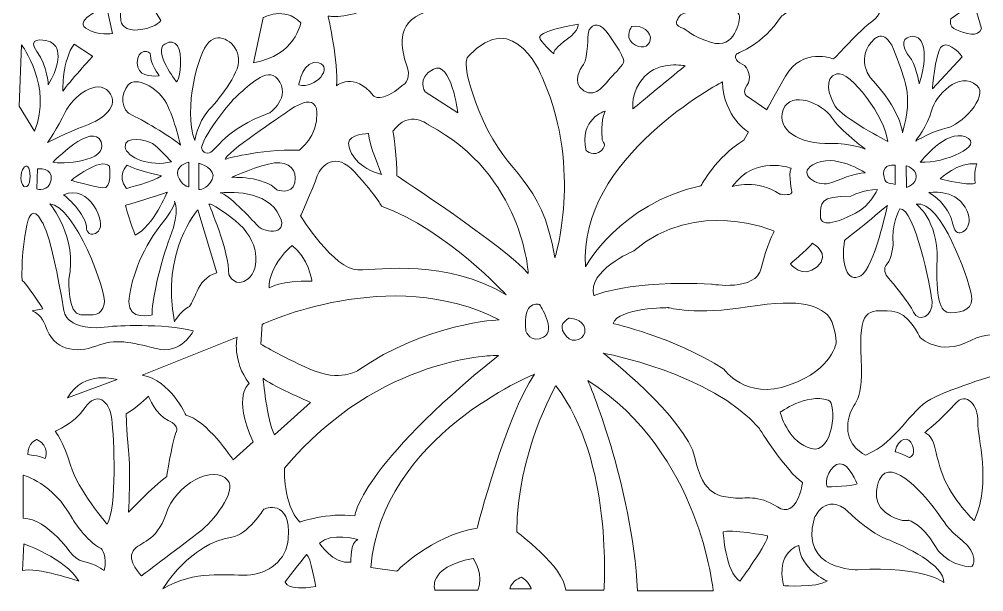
# Model space of a CAD drawing. Header units: millimetres. Extents: x -1200 to 1200, y -591 to 596.
# Drawn here: x -1200 to -99, y -591 to 63 of the extents above; entities that cross this region are included whole.
import ezdxf

# ---------------------------------------------------------------- set-up
doc = ezdxf.new("R2010")
doc.units = ezdxf.units.MM
doc.header["$MEASUREMENT"] = 0
doc.layers.add('Layer 1', color=7, linetype='Continuous')

msp = doc.modelspace()

# ---------------------------------------------------------------- linework, layer by layer
at = {"layer": 'Layer 1', "color": 250, "lineweight": 20}
for points, knots in [([(-664.3278, 77.5021), (-664.3278, 77.5021), (-646.5337, 94.4582), (-640.9519, 102.4183), (-635.3701, 110.3783), (-618.971, 150.5196), (-598.0368, 173.012), (-598.0368, 173.012), (-674.0984, 142.907), (-719.107, 183.3937), (-719.107, 183.3937), (-737.5975, 193.7754), (-746.6697, 228.0351), (-746.6697, 228.0351), (-745.9712, 235.3023), (-759.9266, 233.9167), (-773.8841, 232.5332), (-810.1687, 238.0694), (-820.6358, 240.8386), (-820.6358, 240.8386), (-818.1942, 214.8842), (-818.1942, 214.8842), (-818.1942, 214.8842), (-784.6995, 221.8061), (-774.9309, 174.3975), (-765.1602, 126.989), (-769.6973, 96.882), (-795.1666, 79.9259), (-820.6358, 62.9677), (-844.0117, 66.4296), (-847.5021, 66.4296), (-847.5021, 66.4296), (-835.2898, 12.0993), (-838.0817, -13.1602), (-838.0817, -13.1602), (-817.846, 3.7939), (-795.8651, -24.5801), (-795.8651, -24.5801), (-786.4447, -33.5783), (-763.417, -13.1602), (-763.417, -13.1602), (-752.2514, -8.3168), (-757.1368, 7.6012), (-762.0201, 23.5192), (-772.8374, 53.9716), (-742.831, 68.506), (-712.8267, 83.0404), (-674.4466, 78.5403), (-664.3278, 77.5021)], [0, 0, 0, 0, 0.0625, 0.0625, 0.0625, 0.125, 0.125, 0.125, 0.1875, 0.1875, 0.1875, 0.25, 0.25, 0.25, 0.3125, 0.3125, 0.3125, 0.375, 0.375, 0.375, 0.4375, 0.4375, 0.4375, 0.5, 0.5, 0.5, 0.5625, 0.5625, 0.5625, 0.625, 0.625, 0.625, 0.6875, 0.6875, 0.6875, 0.75, 0.75, 0.75, 0.8125, 0.8125, 0.8125, 0.875, 0.875, 0.875, 0.9375, 0.9375, 0.9375, 1, 1, 1, 1]), ([(-1088.4165, 143.5977), (-1088.4165, 143.5977), (-1084.0566, 60.546), (-1084.0566, 60.546), (-1084.0566, 60.546), (-1081.4398, 47.5688), (-1061.3772, 51.0307), (-1041.3146, 54.4906), (-1038.6978, 61.4104), (-1038.6978, 61.4104), (-1038.6978, 61.4104), (-1088.4165, 143.5977), (-1088.4165, 143.5977)], [0, 0, 0, 0, 0.25, 0.25, 0.25, 0.5, 0.5, 0.5, 0.75, 0.75, 0.75, 1, 1, 1, 1]), ([(-347.0035, -40.6718), (-347.0035, -40.6718), (-370.2042, -24.5801), (-370.2042, -24.5801), (-370.2042, -24.5801), (-375.0895, -20.082), (-369.5077, -12.8148), (-363.9239, -5.5497), (-367.064, 7.9466), (-375.0895, 11.7539), (-383.115, 15.5592), (-383.8114, 20.75), (-381.718, 22.8264), (-379.6246, 24.9027), (-351.7137, 33.5535), (-330.081, 66.4296), (-330.081, 66.4296), (-292.2098, 94.1006), (-249.8345, 100.3419), (-214.5946, 105.5328), (-209.0128, 73.004), (-225.7602, 61.2388), (-242.5076, 49.4735), (-266.5819, 20.0593), (-271.117, 17.6355), (-271.117, 17.6355), (-306.3569, 31.4771), (-325.5459, -2.0898), (-344.7349, -35.6546), (-347.0035, -40.6718), (-347.0035, -40.6718)], [0, 0, 0, 0, 0.1, 0.1, 0.1, 0.2, 0.2, 0.2, 0.3, 0.3, 0.3, 0.4, 0.4, 0.4, 0.5, 0.5, 0.5, 0.6, 0.6, 0.6, 0.7, 0.7, 0.7, 0.8, 0.8, 0.8, 0.9, 0.9, 0.9, 1, 1, 1, 1]), ([(-1093.6501, 46.7043), (-1093.6501, 46.7043), (-1100.6288, 77.8495), (-1100.6288, 77.8495), (-1100.6288, 77.8495), (-1138.1353, 62.2769), (-1124.1798, 52.7597), (-1110.2244, 43.2445), (-1093.6501, 46.7043), (-1093.6501, 46.7043)], [0, 0, 0, 0, 0.333333333, 0.333333333, 0.333333333, 0.666666667, 0.666666667, 0.666666667, 1, 1, 1, 1]), ([(-932.8667, 13.2519), (-932.8667, 13.2519), (-921.8185, 64.5842), (-921.8185, 64.5842), (-921.8185, 64.5842), (-897.3939, 78.4258), (-878.786, 58.817), (-878.786, 58.817), (-884.6006, 21.3284), (-932.8667, 13.2519)], [0, 0, 0, 0, 0.333333333, 0.333333333, 0.333333333, 0.666666667, 0.666666667, 0.666666667, 1, 1, 1, 1]), ([(-588.6164, -209.3708), (-588.6164, -209.3708), (-557.2151, -109.8819), (-601.7003, -6.9332), (-601.7003, -6.9332), (-633.9752, 80.445), (-688.0539, 19.8856), (-688.0539, 19.8856), (-698.521, 11.2348), (-670.608, -52.7824), (-642.6971, -116.8017), (-604.317, -117.6682), (-588.6164, -209.3708)], [0, 0, 0, 0, 0.25, 0.25, 0.25, 0.5, 0.5, 0.5, 0.75, 0.75, 0.75, 1, 1, 1, 1]), ([(-110.622, 81.8857), (-110.622, 81.8857), (-136.7898, 63.4296), (-136.7898, 63.4296), (-136.7898, 63.4296), (-140.2802, 54.7788), (-130.3941, 50.7426), (-120.5081, 46.7043), (-105.3885, 41.5135), (-101.9001, 52.4715), (-101.9001, 52.4715), (-110.622, 81.8857), (-110.622, 81.8857)], [0, 0, 0, 0, 0.25, 0.25, 0.25, 0.5, 0.5, 0.5, 0.75, 0.75, 0.75, 1, 1, 1, 1]), ([(-447.6607, 64.3533), (-447.6607, 64.3533), (-448.3592, 70.9277), (-425.3316, 72.6587), (-402.304, 74.3876), (-379.6246, 74.0422), (-378.2296, 67.8132), (-376.8347, 61.5841), (-383.8114, 28.0172), (-409.9792, 36.3226), (-436.1469, 44.628), (-435.1002, 50.1642), (-444.8688, 53.6262), (-454.6395, 57.0861), (-447.6607, 64.3533), (-447.6607, 64.3533)], [0, 0, 0, 0, 0.2, 0.2, 0.2, 0.4, 0.4, 0.4, 0.6, 0.6, 0.6, 0.8, 0.8, 0.8, 1, 1, 1, 1]), ([(-590.0134, 23.5192), (-590.0134, 23.5192), (-606.4105, 38.0536), (-606.0622, 42.2063), (-606.0622, 42.2063), (-609.5506, 48.7807), (-562.1004, 57.4314), (-562.1004, 57.4314), (-560.7055, 50.5117), (-574.3127, 40.4753), (-587.92, 30.439), (-590.0134, 26.2883), (-590.0134, 23.5192)], [0, 0, 0, 0, 0.25, 0.25, 0.25, 0.5, 0.5, 0.5, 0.75, 0.75, 0.75, 1, 1, 1, 1]), ([(-557.9136, 8.6394), (-557.9136, 8.6394), (-570.8223, -9.3549), (-555.8201, -18.6964), (-540.818, -28.04), (-530.3509, -9.0096), (-525.1173, -3.8187), (-519.8838, 1.3722), (-510.1152, 11.0611), (-510.1152, 15.5592), (-510.1152, 20.0593), (-525.8158, 45.6662), (-534.1895, 53.2788), (-542.5611, 60.8934), (-550.9348, 52.588), (-550.9348, 45.6662), (-550.9348, 38.7443), (-551.9815, 12.7921), (-557.9136, 8.6394)], [0, 0, 0, 0, 0.166666667, 0.166666667, 0.166666667, 0.333333333, 0.333333333, 0.333333333, 0.5, 0.5, 0.5, 0.666666667, 0.666666667, 0.666666667, 0.833333333, 0.833333333, 0.833333333, 1, 1, 1, 1]), ([(-500.8102, 54.7788), (-500.8102, 54.7788), (-509.5321, 43.2445), (-500.2291, 35.7463), (-490.9241, 28.2482), (-481.6211, 30.5554), (-479.8759, 39.2062), (-478.1307, 47.857), (-489.181, 57.0861), (-500.8102, 54.7788)], [0, 0, 0, 0, 0.333333333, 0.333333333, 0.333333333, 0.666666667, 0.666666667, 0.666666667, 1, 1, 1, 1]), ([(-999.883, -75.7081), (-999.883, -75.7081), (-995.9578, -54.5134), (-985.0559, -42.4007), (-974.152, -30.2901), (-948.4211, -0.4446), (-949.7294, 17.7234), (-951.0378, 35.8894), (-971.5352, 49.2998), (-983.7475, 36.7559), (-995.9578, 24.212), (-1012.9668, -38.9408), (-999.883, -75.7081)], [0, 0, 0, 0, 0.25, 0.25, 0.25, 0.5, 0.5, 0.5, 0.75, 0.75, 0.75, 1, 1, 1, 1]), ([(-192.0326, -66.9143), (-192.0326, -66.9143), (-193.1968, -40.9599), (-228.6675, -4.0496), (-228.6675, -4.0496), (-246.6944, 20.1737), (-224.015, 40.3609), (-224.015, 40.3609), (-210.6406, 54.2025), (-200.1735, 23.6336), (-189.7064, -6.9332), (-179.2393, -20.7728), (-192.0326, -66.9143)], [0, 0, 0, 0, 0.25, 0.25, 0.25, 0.5, 0.5, 0.5, 0.75, 0.75, 0.75, 1, 1, 1, 1]), ([(-172.8436, -10.9694), (-172.8436, -10.9694), (-177.4961, 13.2519), (-183.8918, 20.1737), (-190.2874, 27.0956), (-195.521, 40.9372), (-182.7297, 43.2445), (-169.9363, 45.5517), (-160.6313, 29.9791), (-172.8436, -10.9694)], [0, 0, 0, 0, 0.333333333, 0.333333333, 0.333333333, 0.666666667, 0.666666667, 0.666666667, 1, 1, 1, 1]), ([(-1182.6205, -64.8951), (-1182.6205, -64.8951), (-1200.0663, -36.3454), (-1200.0663, -36.3454), (-1200.0663, -36.3454), (-1197.4496, 33.7272), (-1197.4496, 33.7272), (-1197.4496, 33.7272), (-1161.6863, -13.853), (-1182.6205, -64.8951)], [0, 0, 0, 0, 0.333333333, 0.333333333, 0.333333333, 0.666666667, 0.666666667, 0.666666667, 1, 1, 1, 1]), ([(-1166.9198, -12.122), (-1166.9198, -12.122), (-1167.7914, 9.5038), (-1180.0037, 25.9409), (-1192.216, 42.3779), (-1173.0249, 39.7825), (-1166.9198, 38.0536), (-1160.8147, 36.3226), (-1145.114, 26.8054), (-1166.9198, -12.122)], [0, 0, 0, 0, 0.333333333, 0.333333333, 0.333333333, 0.666666667, 0.666666667, 0.666666667, 1, 1, 1, 1]), ([(-1150.3476, -19.0439), (-1150.3476, -19.0439), (-1151.2192, 16.4257), (-1137.2637, 34.5916), (-1137.2637, 34.5916), (-1116.3295, 20.75), (-1116.3295, 20.75), (-1116.3295, 20.75), (-1144.2404, -10.3911), (-1150.3476, -19.0439)], [0, 0, 0, 0, 0.333333333, 0.333333333, 0.333333333, 0.666666667, 0.666666667, 0.666666667, 1, 1, 1, 1]), ([(-1020.6729, -8.6642), (-1020.6729, -8.6642), (-1047.4217, 26.5192), (-1034.0473, 34.5916), (-1020.6729, 42.6661), (-1014.8583, 28.8245), (-1016.0204, 10.9467), (-1017.1846, -6.9332), (-1020.6729, -8.6642), (-1020.6729, -8.6642)], [0, 0, 0, 0, 0.333333333, 0.333333333, 0.333333333, 0.666666667, 0.666666667, 0.666666667, 1, 1, 1, 1]), ([(-157.724, -16.7366), (-157.724, -16.7366), (-154.8167, 21.9047), (-148.419, 30.5554), (-142.0233, 39.2062), (-128.6489, 27.0956), (-123.9964, 20.1737), (-123.9964, 20.1737), (-157.724, -16.7366), (-157.724, -16.7366)], [0, 0, 0, 0, 0.333333333, 0.333333333, 0.333333333, 0.666666667, 0.666666667, 0.666666667, 1, 1, 1, 1]), ([(-1040.443, -1.7424), (-1040.443, -1.7424), (-1050.9101, 13.8302), (-1050.329, 21.3284), (-1049.748, 28.8245), (-1066.0297, 28.8245), (-1065.4486, 13.2519), (-1064.8655, -2.3207), (-1050.9101, -2.3207), (-1040.443, -1.7424)], [0, 0, 0, 0, 0.333333333, 0.333333333, 0.333333333, 0.666666667, 0.666666667, 0.666666667, 1, 1, 1, 1]), ([(-881.1122, -12.122), (-881.1122, -12.122), (-875.8787, 17.8664), (-858.4328, 13.2519), (-840.989, 8.6394), (-861.9232, -17.3129), (-881.1122, -12.122)], [0, 0, 0, 0, 0.5, 0.5, 0.5, 1, 1, 1, 1]), ([(-699.3926, -44.1317), (-699.3926, -44.1317), (-707.2429, 16.4257), (-727.3055, 6.0439), (-747.3661, -4.3378), (-736.899, -19.9083), (-736.899, -19.9083), (-736.899, -19.9083), (-699.3926, -44.1317), (-699.3926, -44.1317)], [0, 0, 0, 0, 0.333333333, 0.333333333, 0.333333333, 0.666666667, 0.666666667, 0.666666667, 1, 1, 1, 1]), ([(-499.6481, -39.4599), (-499.6481, -39.4599), (-448.7075, 3.1011), (-439.9856, 9.6775), (-439.9856, 9.6775), (-469.6417, 15.9066), (-486.389, -2.4351), (-503.1364, -20.7728), (-499.6481, -39.4599), (-499.6481, -39.4599)], [0, 0, 0, 0, 0.333333333, 0.333333333, 0.333333333, 0.666666667, 0.666666667, 0.666666667, 1, 1, 1, 1]), ([(-992.0326, -83.4944), (-992.0326, -83.4944), (-990.7242, -92.1472), (-982.8739, -89.5517), (-975.0236, -86.9563), (-965.8649, -62.733), (-914.403, -44.1317), (-914.403, -44.1317), (-888.8307, -26.3029), (-905.2443, -5.2022), (-917.0197, 9.9371), (-940.1339, -15.1507), (-948.8558, -22.0705), (-957.5798, -28.9923), (-988.5443, -67.0573), (-992.0326, -83.4944)], [0, 0, 0, 0, 0.2, 0.2, 0.2, 0.4, 0.4, 0.4, 0.6, 0.6, 0.6, 0.8, 0.8, 0.8, 1, 1, 1, 1]), ([(-208.8974, -76.7176), (-208.8974, -76.7176), (-261.2309, -49.0344), (-268.7907, -36.3454), (-276.3505, -23.6564), (-282.1651, -4.0496), (-267.0455, 0.5649), (-251.9279, 5.1774), (-210.6406, -50.187), (-208.8974, -76.7176)], [0, 0, 0, 0, 0.333333333, 0.333333333, 0.333333333, 0.666666667, 0.666666667, 0.666666667, 1, 1, 1, 1]), ([(-176.913, -76.1413), (-176.913, -76.1413), (-162.9576, -58.2615), (-158.8861, -41.5362), (-154.8167, -24.811), (-127.1283, 4.7503), (-107.1337, -12.6983), (-92.5951, -25.3873), (-126.9058, -58.8398), (-140.8613, -61.1471), (-154.8167, -63.4523), (-176.913, -76.1413), (-176.913, -76.1413)], [0, 0, 0, 0, 0.25, 0.25, 0.25, 0.5, 0.5, 0.5, 0.75, 0.75, 0.75, 1, 1, 1, 1]), ([(-1167.7914, -77.8723), (-1167.7914, -77.8723), (-1156.4527, -61.4352), (-1147.7308, -43.2672), (-1139.0068, -25.0992), (-1111.0959, -4.3378), (-1098.0121, -19.9083), (-1084.9282, -35.4809), (-1103.2456, -51.0535), (-1125.0514, -58.8398), (-1146.8572, -66.6261), (-1167.7914, -77.8723), (-1167.7914, -77.8723)], [0, 0, 0, 0, 0.25, 0.25, 0.25, 0.5, 0.5, 0.5, 0.75, 0.75, 0.75, 1, 1, 1, 1]), ([(-1016.0204, -80.8989), (-1016.0204, -80.8989), (-1024.7423, -44.5649), (-1033.901, -29.8568), (-1043.0598, -15.1507), (-1067.0476, -1.7424), (-1075.7695, -12.122), (-1084.4914, -22.5038), (-1084.9282, -41.103), (-1070.5359, -47.1604), (-1056.1436, -53.2157), (-1022.5624, -74.4104), (-1016.0204, -80.8989)], [0, 0, 0, 0, 0.25, 0.25, 0.25, 0.5, 0.5, 0.5, 0.75, 0.75, 0.75, 1, 1, 1, 1]), ([(-553.7267, -219.7525), (-553.7267, -219.7525), (-515.3487, -147.9469), (-422.0163, -127.1835), (-422.0163, -127.1835), (-404.5725, -94.3093), (-373.1712, -75.2769), (-373.1712, -75.2769), (-367.9377, -65.7596), (-367.9377, -65.7596), (-367.9377, -65.7596), (-395.8486, -49.3225), (-397.5938, -8.6642), (-397.5938, -8.6642), (-563.3223, -95.1738), (-553.7267, -219.7525)], [0, 0, 0, 0, 0.2, 0.2, 0.2, 0.4, 0.4, 0.4, 0.6, 0.6, 0.6, 0.8, 0.8, 0.8, 1, 1, 1, 1]), ([(-964.9933, -96.9048), (-964.9933, -96.9048), (-927.9237, -85.6586), (-880.3849, -86.5231), (-880.3849, -86.5231), (-859.4507, -71.3837), (-860.3243, -43.6984), (-861.1959, -16.0152), (-897.3939, -44.9961), (-897.3939, -44.9961), (-897.3939, -44.9961), (-965.8649, -90.8495), (-964.9933, -96.9048)], [0, 0, 0, 0, 0.25, 0.25, 0.25, 0.5, 0.5, 0.5, 0.75, 0.75, 0.75, 1, 1, 1, 1]), ([(-234.4821, -85.3684), (-234.4821, -85.3684), (-262.9761, -64.0307), (-272.8622, -49.0344), (-282.7462, -34.0381), (-319.381, -17.3129), (-328.105, -40.3836), (-336.8269, -63.4523), (-309.4847, -79.9037), (-274.0243, -79.0249), (-250.7638, -78.4486), (-234.4821, -85.3684), (-234.4821, -85.3684)], [0, 0, 0, 0, 0.25, 0.25, 0.25, 0.5, 0.5, 0.5, 0.75, 0.75, 0.75, 1, 1, 1, 1]), ([(-619.1461, -227.5388), (-619.1461, -227.5388), (-624.3797, -115.0728), (-732.5391, -57.9733), (-732.5391, -57.9733), (-755.2164, -38.9408), (-773.5339, -64.8951), (-773.5339, -64.8951), (-768.3003, -98.6357), (-769.1739, -115.9373), (-769.1739, -115.9373), (-647.057, -195.5291), (-619.1461, -227.5388)], [0, 0, 0, 0, 0.25, 0.25, 0.25, 0.5, 0.5, 0.5, 0.75, 0.75, 0.75, 1, 1, 1, 1]), ([(-553.0282, -87.2158), (-553.0282, -87.2158), (-543.6078, -94.4831), (-535.9326, -87.2158), (-528.2575, -79.9486), (-534.8859, -77.5249), (-534.8859, -73.3722), (-534.8859, -69.2215), (-536.9794, -55.7253), (-531.3976, -41.8816), (-531.3976, -41.8816), (-561.7522, -51.2252), (-553.0282, -87.2158)], [0, 0, 0, 0, 0.25, 0.25, 0.25, 0.5, 0.5, 0.5, 0.75, 0.75, 0.75, 1, 1, 1, 1]), ([(-1161.6863, -100.3647), (-1161.6863, -100.3647), (-1116.3295, -53.6489), (-1106.734, -77.0058), (-1097.1405, -100.3647), (-1154.7075, -102.9601), (-1161.6863, -100.3647)], [0, 0, 0, 0, 0.5, 0.5, 0.5, 1, 1, 1, 1]), ([(-171.6795, -100.3647), (-171.6795, -100.3647), (-142.6065, -62.2997), (-119.927, -71.5268), (-97.2476, -80.7559), (-143.7686, -102.0956), (-171.6795, -100.3647)], [0, 0, 0, 0, 0.5, 0.5, 0.5, 1, 1, 1, 1]), ([(-1026.4875, -99.9335), (-1026.4875, -99.9335), (-1040.8798, -83.9276), (-1047.8565, -79.17), (-1054.8353, -74.4104), (-1080.5662, -70.086), (-1079.2578, -82.6299), (-1077.9494, -95.1738), (-1050.4733, -105.9888), (-1026.4875, -99.9335)], [0, 0, 0, 0, 0.333333333, 0.333333333, 0.333333333, 0.666666667, 0.666666667, 0.666666667, 1, 1, 1, 1]), ([(-786.6177, -114.2063), (-786.6177, -114.2063), (-801.4468, -78.7368), (-801.4468, -67.4906), (-801.4468, -67.4906), (-824.1262, -68.355), (-824.1262, -78.7368), (-824.1262, -89.1185), (-812.7855, -108.151), (-786.6177, -114.2063)], [0, 0, 0, 0, 0.333333333, 0.333333333, 0.333333333, 0.666666667, 0.666666667, 0.666666667, 1, 1, 1, 1]), ([(-644.4403, -251.7621), (-644.4403, -251.7621), (-711.6049, -178.2256), (-786.6177, -150.5423), (-786.6177, -150.5423), (-790.7222, -140.9658), (-817.1475, -111.6109), (-838.9533, -87.3875), (-855.8531, -104.5051), (-859.8875, -115.9373), (-865.9926, -133.2408), (-879.0765, -161.7885), (-879.0765, -161.7885), (-879.0765, -161.7885), (-840.6985, -223.2124), (-813.6591, -223.2124), (-786.6177, -223.2124), (-713.3501, -211.1017), (-644.4403, -251.7621)], [0, 0, 0, 0, 0.166666667, 0.166666667, 0.166666667, 0.333333333, 0.333333333, 0.333333333, 0.5, 0.5, 0.5, 0.666666667, 0.666666667, 0.666666667, 0.833333333, 0.833333333, 0.833333333, 1, 1, 1, 1]), ([(-1140.7521, -121.1281), (-1140.7521, -121.1281), (-1107.6076, -94.3093), (-1097.1405, -104.6911), (-1097.1405, -104.6911), (-1093.6501, -131.5099), (-1104.9908, -129.7789), (-1116.3295, -128.05), (-1140.7521, -121.1281), (-1140.7521, -121.1281)], [0, 0, 0, 0, 0.333333333, 0.333333333, 0.333333333, 0.666666667, 0.666666667, 0.666666667, 1, 1, 1, 1]), ([(-386.2551, -128.05), (-386.2551, -128.05), (-356.5969, -119.3972), (-332.1744, -136.7007), (-332.1744, -136.7007), (-320.8357, -139.2962), (-318.2189, -134.9698), (-318.2189, -134.9698), (-322.5809, -115.0728), (-319.0905, -107.2865), (-319.0905, -107.2865), (-360.0873, -91.7139), (-386.2551, -128.05)], [0, 0, 0, 0, 0.25, 0.25, 0.25, 0.5, 0.5, 0.5, 0.75, 0.75, 0.75, 1, 1, 1, 1]), ([(-234.4821, -112.4774), (-234.4821, -112.4774), (-269.5531, -88.6301), (-294.3774, -103.2483), (-312.9854, -114.2063), (-288.5628, -128.05), (-276.3505, -124.588), (-264.1382, -121.1281), (-247.8565, -112.4774), (-234.4821, -112.4774)], [0, 0, 0, 0, 0.333333333, 0.333333333, 0.333333333, 0.666666667, 0.666666667, 0.666666667, 1, 1, 1, 1]), ([(-1193.9591, -128.6263), (-1193.9591, -128.6263), (-1199.1927, -125.1643), (-1198.0306, -115.361), (-1196.8685, -105.5555), (-1191.635, -102.0956), (-1189.3087, -107.2865), (-1186.9825, -112.4774), (-1186.4014, -128.6263), (-1193.9591, -128.6263)], [0, 0, 0, 0, 0.333333333, 0.333333333, 0.333333333, 0.666666667, 0.666666667, 0.666666667, 1, 1, 1, 1]), ([(-1180.0037, -130.9335), (-1180.0037, -130.9335), (-1179.4226, -107.8628), (-1179.4226, -107.8628), (-1179.4226, -107.8628), (-1161.3957, -106.1318), (-1163.722, -120.5518), (-1166.0482, -134.9698), (-1180.0037, -130.9335), (-1180.0037, -130.9335)], [0, 0, 0, 0, 0.333333333, 0.333333333, 0.333333333, 0.666666667, 0.666666667, 0.666666667, 1, 1, 1, 1]), ([(-1037.8262, -115.9373), (-1037.8262, -115.9373), (-1065.7392, -109.8819), (-1077.0778, -103.8266), (-1077.0778, -103.8266), (-1089.7249, -115.9373), (-1077.5147, -130.2121), (-1077.5147, -130.2121), (-1047.8565, -122.8591), (-1037.8262, -115.9373)], [0, 0, 0, 0, 0.333333333, 0.333333333, 0.333333333, 0.666666667, 0.666666667, 0.666666667, 1, 1, 1, 1]), ([(-1006.7175, -128.6263), (-1006.7175, -128.6263), (-1006.7175, -100.3647), (-1006.7175, -100.3647), (-1006.7175, -100.3647), (-1022.9992, -104.4009), (-1018.9277, -115.9373), (-1014.8583, -127.4716), (-1006.7175, -128.6263), (-1006.7175, -128.6263)], [0, 0, 0, 0, 0.333333333, 0.333333333, 0.333333333, 0.666666667, 0.666666667, 0.666666667, 1, 1, 1, 1]), ([(-995.0862, -131.5099), (-995.0862, -131.5099), (-995.0862, -101.5193), (-995.0862, -101.5193), (-995.0862, -101.5193), (-974.152, -107.8628), (-979.9666, -119.9735), (-985.7833, -132.0862), (-995.0862, -131.5099), (-995.0862, -131.5099)], [0, 0, 0, 0, 0.333333333, 0.333333333, 0.333333333, 0.666666667, 0.666666667, 0.666666667, 1, 1, 1, 1]), ([(-957.5798, -117.6682), (-957.5798, -117.6682), (-920.9449, -115.9373), (-906.1179, -131.9431), (-906.1179, -131.9431), (-888.672, -138.4296), (-885.6184, -123.7236), (-882.5669, -109.0154), (-892.1604, -99.5002), (-908.7347, -101.2312), (-925.3069, -102.9601), (-957.5798, -117.6682), (-957.5798, -117.6682)], [0, 0, 0, 0, 0.25, 0.25, 0.25, 0.5, 0.5, 0.5, 0.75, 0.75, 0.75, 1, 1, 1, 1]), ([(-200.1735, -125.7427), (-200.1735, -125.7427), (-200.1735, -103.8266), (-200.1735, -103.8266), (-200.1735, -103.8266), (-214.712, -101.5193), (-213.5479, -113.63), (-212.3858, -125.7427), (-208.3143, -124.0117), (-200.1735, -125.7427)], [0, 0, 0, 0, 0.333333333, 0.333333333, 0.333333333, 0.666666667, 0.666666667, 0.666666667, 1, 1, 1, 1]), ([(-187.3801, -129.2026), (-187.3801, -129.2026), (-187.9632, -104.4009), (-187.9632, -104.4009), (-187.9632, -104.4009), (-176.332, -107.2865), (-176.332, -116.5136), (-176.332, -125.7427), (-187.3801, -129.2026), (-187.3801, -129.2026)], [0, 0, 0, 0, 0.333333333, 0.333333333, 0.333333333, 0.666666667, 0.666666667, 0.666666667, 1, 1, 1, 1]), ([(-149.0021, -119.3972), (-149.0021, -119.3972), (-128.6489, -99.7884), (-107.1337, -102.0956), (-107.1337, -102.0956), (-111.2051, -114.2063), (-108.8789, -124.0117), (-108.8789, -124.0117), (-110.622, -128.6263), (-149.0021, -119.3972)], [0, 0, 0, 0, 0.333333333, 0.333333333, 0.333333333, 0.666666667, 0.666666667, 0.666666667, 1, 1, 1, 1]), ([(-1149.474, -137.5652), (-1149.474, -137.5652), (-1122.4346, -159.1931), (-1123.3062, -177.3611), (-1123.3062, -177.3611), (-1119.3831, -188.1761), (-1109.7876, -179.0921), (-1100.192, -170.0081), (-1120.2547, -124.588), (-1149.474, -137.5652)], [0, 0, 0, 0, 0.333333333, 0.333333333, 0.333333333, 0.666666667, 0.666666667, 0.666666667, 1, 1, 1, 1]), ([(-970.6637, -135.403), (-970.6637, -135.403), (-923.1269, -129.3477), (-905.6811, -157.0309), (-888.2352, -184.7142), (-920.0733, -181.6875), (-927.9237, -173.0347), (-935.7719, -164.384), (-962.3765, -135.8342), (-970.6637, -135.403)], [0, 0, 0, 0, 0.333333333, 0.333333333, 0.333333333, 0.666666667, 0.666666667, 0.666666667, 1, 1, 1, 1]), ([(-220.5266, -131.5099), (-220.5266, -131.5099), (-229.2485, -150.5423), (-245.5323, -158.6168), (-261.8119, -166.6912), (-285.6555, -177.073), (-285.6555, -162.0767), (-285.6555, -147.0824), (-286.8176, -139.006), (-250.7638, -139.006), (-250.7638, -139.006), (-236.2273, -131.5099), (-220.5266, -131.5099)], [0, 0, 0, 0, 0.25, 0.25, 0.25, 0.5, 0.5, 0.5, 0.75, 0.75, 0.75, 1, 1, 1, 1]), ([(-161.7955, -134.9698), (-161.7955, -134.9698), (-133.3014, -130.3552), (-120.5081, -151.695), (-107.7147, -173.0347), (-124.5795, -184.5711), (-130.3941, -179.9566), (-136.2087, -175.342), (-132.7204, -152.8496), (-161.7955, -134.9698)], [0, 0, 0, 0, 0.333333333, 0.333333333, 0.333333333, 0.666666667, 0.666666667, 0.666666667, 1, 1, 1, 1]), ([(-1067.9191, -183.8497), (-1067.9191, -183.8497), (-1077.9494, -154.8687), (-1078.8231, -149.6779), (-1078.8231, -149.6779), (-1042.1882, -138.8629), (-1031.2843, -134.5385), (-1031.2843, -134.5385), (-1046.5481, -173.0347), (-1067.9191, -183.8497)], [0, 0, 0, 0, 0.333333333, 0.333333333, 0.333333333, 0.666666667, 0.666666667, 0.666666667, 1, 1, 1, 1]), ([(-544.1333, -252.6266), (-544.1333, -252.6266), (-502.2648, -234.4606), (-409.8061, -239.6494), (-409.8061, -239.6494), (-359.2137, -248.3022), (-353.1086, -221.4835), (-347.0035, -194.6647), (-338.2795, -179.0921), (-338.2795, -179.0921), (-338.2795, -179.0921), (-427.2499, -140.1606), (-498.7744, -201.5845), (-498.7744, -201.5845), (-552.8552, -224.9434), (-544.1333, -252.6266)], [0, 0, 0, 0, 0.2, 0.2, 0.2, 0.4, 0.4, 0.4, 0.6, 0.6, 0.6, 0.8, 0.8, 0.8, 1, 1, 1, 1]), ([(-1173.0249, -267.6229), (-1173.0249, -267.6229), (-1192.7971, -237.6303), (-1196.8685, -235.3251), (-1196.8685, -235.3251), (-1198.6117, -199.5653), (-1189.8898, -166.1149), (-1189.8898, -166.1149), (-1184.6562, -148.2351), (-1174.7701, -167.8459), (-1174.7701, -167.8459), (-1164.8841, -175.342), (-1149.1834, -269.9281), (-1149.1834, -269.9281), (-1146.8572, -295.8824), (-1093.9427, -287.808), (-1093.9427, -287.808), (-1034.6284, -283.7718), (-1001.4839, -292.9989), (-1001.4839, -292.9989), (-1014.8583, -320.6841), (-1043.9313, -313.186), (-1073.0085, -305.6879), (-1090.4523, -301.6496), (-1112.5506, -310.3024), (-1134.6469, -318.9532), (-1161.3957, -315.4933), (-1170.1176, -287.2317), (-1170.1176, -287.2317), (-1174.1891, -274.5427), (-1185.2372, -269.9281), (-1185.2372, -269.9281), (-1173.0249, -267.6229), (-1173.0249, -267.6229)], [0, 0, 0, 0, 0.090909091, 0.090909091, 0.090909091, 0.181818182, 0.181818182, 0.181818182, 0.272727273, 0.272727273, 0.272727273, 0.363636364, 0.363636364, 0.363636364, 0.454545455, 0.454545455, 0.454545455, 0.545454545, 0.545454545, 0.545454545, 0.636363636, 0.636363636, 0.636363636, 0.727272727, 0.727272727, 0.727272727, 0.818181818, 0.818181818, 0.818181818, 0.909090909, 0.909090909, 0.909090909, 1, 1, 1, 1]), ([(-1165.1746, -147.9469), (-1165.1746, -147.9469), (-1133.3385, -186.0119), (-1143.3688, -234.0274), (-1143.3688, -234.0274), (-1145.114, -274.6878), (-1129.8481, -274.6878), (-1114.5843, -274.6878), (-1107.1708, -276.85), (-1103.2456, -262.5771), (-1099.3204, -248.3022), (-1137.2637, -149.6779), (-1165.1746, -147.9469)], [0, 0, 0, 0, 0.25, 0.25, 0.25, 0.5, 0.5, 0.5, 0.75, 0.75, 0.75, 1, 1, 1, 1]), ([(-1048.2933, -274.6878), (-1048.2933, -274.6878), (-1075.7695, -281.6076), (-1074.8979, -259.9817), (-1074.0243, -238.3517), (-1061.3772, -201.1512), (-1039.5714, -173.468), (-1017.7656, -145.7847), (-1022.9992, -144.9182), (-1022.9992, -144.9182), (-1022.9992, -144.9182), (-1016.0204, -154.8687), (-1027.7959, -185.5807), (-1039.5714, -216.2926), (-1049.6017, -262.5771), (-1048.2933, -274.6878)], [0, 0, 0, 0, 0.2, 0.2, 0.2, 0.4, 0.4, 0.4, 0.6, 0.6, 0.6, 0.8, 0.8, 0.8, 1, 1, 1, 1]), ([(-983.7475, -148.3802), (-983.7475, -148.3802), (-960.1966, -202.0177), (-961.0681, -228.8365), (-961.0681, -228.8365), (-952.781, -245.2736), (-938.8255, -233.5941), (-924.8701, -221.9147), (-925.3069, -189.4738), (-953.6546, -166.9794), (-982.0023, -144.487), (-983.7475, -148.3802), (-983.7475, -148.3802)], [0, 0, 0, 0, 0.25, 0.25, 0.25, 0.5, 0.5, 0.5, 0.75, 0.75, 0.75, 1, 1, 1, 1]), ([(-258.0331, -189.4738), (-258.0331, -189.4738), (-234.4821, -171.3058), (-209.188, -149.6779), (-209.188, -149.6779), (-224.015, -221.4835), (-239.7156, -230.1342), (-255.4163, -238.785), (-262.3951, -216.2926), (-258.0331, -189.4738)], [0, 0, 0, 0, 0.333333333, 0.333333333, 0.333333333, 0.666666667, 0.666666667, 0.666666667, 1, 1, 1, 1]), ([(-194.9399, -153.4259), (-194.9399, -153.4259), (-205.9881, -172.4584), (-202.4997, -194.3745), (-202.4997, -194.3745), (-204.2449, -210.5234), (-209.4785, -216.2926), (-214.712, -222.0598), (-211.8047, -228.4033), (-207.7333, -233.0178), (-203.6639, -237.6303), (-184.7633, -260.1574), (-179.2393, -271.6591), (-173.4247, -283.7718), (-157.143, -276.85), (-158.3051, -259.5484), (-159.4692, -242.2449), (-178.6582, -152.8496), (-194.9399, -153.4259)], [0, 0, 0, 0, 0.166666667, 0.166666667, 0.166666667, 0.333333333, 0.333333333, 0.333333333, 0.5, 0.5, 0.5, 0.666666667, 0.666666667, 0.666666667, 0.833333333, 0.833333333, 0.833333333, 1, 1, 1, 1]), ([(-176.332, -148.2351), (-176.332, -148.2351), (-151.3284, -166.6912), (-152.4905, -211.1017), (-153.6525, -255.5102), (-150.1642, -272.2354), (-136.7898, -272.2354), (-123.4154, -272.2354), (-109.4599, -268.1992), (-113.5293, -250.3193), (-117.6008, -232.4415), (-147.2569, -143.6205), (-176.332, -148.2351)], [0, 0, 0, 0, 0.25, 0.25, 0.25, 0.5, 0.5, 0.5, 0.75, 0.75, 0.75, 1, 1, 1, 1]), ([(-1022.9992, -282.4741), (-1022.9992, -282.4741), (-1015.5836, -270.3614), (-1007.2985, -266.035), (-999.0114, -261.7106), (-999.4482, -234.0274), (-974.5888, -226.6743), (-974.5888, -226.6743), (-996.3946, -154.8687), (-996.3946, -154.8687), (-996.3946, -154.8687), (-1038.6978, -202.4489), (-1022.9992, -282.4741)], [0, 0, 0, 0, 0.25, 0.25, 0.25, 0.5, 0.5, 0.5, 0.75, 0.75, 0.75, 1, 1, 1, 1]), ([(-914.8398, -243.9758), (-914.8398, -243.9758), (-901.7559, -235.3251), (-865.9926, -236.1895), (-865.9926, -236.1895), (-870.3546, -208.5063), (-888.672, -195.5291), (-888.672, -195.5291), (-915.7114, -218.0215), (-914.8398, -243.9758)], [0, 0, 0, 0, 0.333333333, 0.333333333, 0.333333333, 0.666666667, 0.666666667, 0.666666667, 1, 1, 1, 1]), ([(-319.9641, -216.2926), (-319.9641, -216.2926), (-301.6467, -200.72), (-294.6679, -192.9337), (-294.6679, -192.9337), (-272.8622, -205.0444), (-289.4344, -219.7525), (-306.0066, -234.4606), (-319.9641, -216.2926), (-319.9641, -216.2926)], [0, 0, 0, 0, 0.333333333, 0.333333333, 0.333333333, 0.666666667, 0.666666667, 0.666666667, 1, 1, 1, 1]), ([(-924.4333, -307.9951), (-924.4333, -307.9951), (-922.6901, -285.5007), (-922.6901, -285.5007), (-922.6901, -285.5007), (-777.0243, -216.2926), (-652.2906, -280.3098), (-652.2906, -280.3098), (-735.1559, -283.7718), (-813.6591, -338.2738), (-813.6591, -338.2738), (-833.7197, -352.1154), (-868.6094, -336.5428), (-903.5011, -320.9723), (-924.4333, -307.9951), (-924.4333, -307.9951)], [0, 0, 0, 0, 0.2, 0.2, 0.2, 0.4, 0.4, 0.4, 0.6, 0.6, 0.6, 0.8, 0.8, 0.8, 1, 1, 1, 1]), ([(-621.7629, -293.287), (-621.7629, -293.287), (-616.5294, -307.9951), (-601.7003, -300.2088), (-586.8732, -292.4225), (-606.0622, -263.0083), (-606.0622, -263.0083), (-606.0622, -263.0083), (-626.1249, -256.0885), (-621.7629, -293.287)], [0, 0, 0, 0, 0.333333333, 0.333333333, 0.333333333, 0.666666667, 0.666666667, 0.666666667, 1, 1, 1, 1]), ([(-522.3254, -284.6362), (-522.3254, -284.6362), (-454.2892, -299.3444), (-395.8486, -336.5428), (-395.8486, -336.5428), (-371.426, -372.8789), (-320.8357, -354.7109), (-270.2454, -336.5428), (-267.6286, -305.3997), (-267.6286, -305.3997), (-267.6286, -305.3997), (-269.3202, -281.3766), (-278.0957, -274.2545), (-287.6892, -266.4682), (-302.9468, -254.7173), (-368.8092, -265.6038), (-426.3783, -275.119), (-459.5228, -266.4682), (-459.5228, -266.4682), (-459.5228, -266.4682), (-516.2203, -266.4682), (-522.3254, -284.6362)], [0, 0, 0, 0, 0.142857143, 0.142857143, 0.142857143, 0.285714286, 0.285714286, 0.285714286, 0.428571429, 0.428571429, 0.428571429, 0.571428571, 0.571428571, 0.571428571, 0.714285714, 0.714285714, 0.714285714, 0.857142857, 0.857142857, 0.857142857, 1, 1, 1, 1]), ([(-233.901, -434.8791), (-233.901, -434.8791), (-257.1615, -425.652), (-254.2542, -398.5451), (-251.3448, -371.4381), (-236.2273, -382.9725), (-239.1346, -325.2967), (-242.0419, -267.6229), (-232.8358, -268.8389), (-204.2449, -270.5065), (-184.4728, -271.6591), (-172.2626, -299.9207), (-172.2626, -299.9207), (-172.2626, -299.9207), (-150.1642, -322.9914), (-114.1124, -303.9569), (-78.0586, -284.9244), (-47.2384, -313.186), (-47.2384, -313.186), (-47.2384, -313.186), (-45.4952, -320.6841), (-3.6268, -293.5772), (-3.6268, -293.5772), (14.9791, -310.8787), (39.4037, -298.1897), (39.4037, -298.1897), (33.5871, -330.4875), (51.0329, -344.9075), (51.0329, -344.9075), (62.0811, -350.0984), (44.0542, -371.4381), (44.0542, -371.4381), (44.6373, -388.7396), (58.5927, -415.8466), (58.5927, -415.8466), (44.0542, -445.8391), (32.425, -434.3027), (20.7958, -422.7684), (13.236, -395.6615), (-21.6537, -385.856), (-21.6537, -385.856), (-33.8639, -349.52), (-75.7324, -340.2929), (-75.7324, -340.2929), (-134.4635, -357.5965), (-159.4692, -370.8598), (-184.4728, -384.1251), (-196.6851, -418.7302), (-233.901, -434.8791)], [0, 0, 0, 0, 0.0625, 0.0625, 0.0625, 0.125, 0.125, 0.125, 0.1875, 0.1875, 0.1875, 0.25, 0.25, 0.25, 0.3125, 0.3125, 0.3125, 0.375, 0.375, 0.375, 0.4375, 0.4375, 0.4375, 0.5, 0.5, 0.5, 0.5625, 0.5625, 0.5625, 0.625, 0.625, 0.625, 0.6875, 0.6875, 0.6875, 0.75, 0.75, 0.75, 0.8125, 0.8125, 0.8125, 0.875, 0.875, 0.875, 0.9375, 0.9375, 0.9375, 1, 1, 1, 1]), ([(-572.9157, -278.5809), (-572.9157, -278.5809), (-556.3435, -278.5809), (-554.5983, -290.6916), (-552.8552, -302.8043), (-568.084, -308.2097), (-575.5325, -299.3444), (-584.2565, -288.9626), (-580.7661, -283.7718), (-572.9157, -278.5809)], [0, 0, 0, 0, 0.333333333, 0.333333333, 0.333333333, 0.666666667, 0.666666667, 0.666666667, 1, 1, 1, 1]), ([(-955.8346, -440.3581), (-955.8346, -440.3581), (-987.2359, -393.6423), (-1009.9153, -389.3159), (-1009.9153, -389.3159), (-1027.3591, -349.52), (-1059.632, -343.4647), (-1059.632, -343.4647), (-951.4726, -300.2088), (-951.4726, -300.2088), (-951.4726, -300.2088), (-957.5798, -327.0276), (-937.5171, -352.9819), (-937.5171, -352.9819), (-957.5798, -366.8236), (-933.1552, -419.5967), (-933.1552, -419.5967), (-955.8346, -440.3581), (-955.8346, -440.3581)], [0, 0, 0, 0, 0.166666667, 0.166666667, 0.166666667, 0.333333333, 0.333333333, 0.333333333, 0.5, 0.5, 0.5, 0.666666667, 0.666666667, 0.666666667, 0.833333333, 0.833333333, 0.833333333, 1, 1, 1, 1]), ([(-533.6641, -318.3769), (-533.6641, -318.3769), (-410.6777, -340.8692), (-355.7254, -404.0241), (-355.7254, -404.0241), (-324.324, -454.2017), (-306.0066, -466.3124), (-306.0066, -466.3124), (-312.1138, -508.7038), (-334.7912, -493.9977), (-357.4706, -479.2895), (-371.426, -485.3449), (-385.3815, -483.6159), (-399.339, -481.885), (-419.3996, -482.7494), (-428.9951, -437.7626), (-438.5906, -392.7779), (-533.6641, -318.3769), (-533.6641, -318.3769)], [0, 0, 0, 0, 0.166666667, 0.166666667, 0.166666667, 0.333333333, 0.333333333, 0.333333333, 0.5, 0.5, 0.5, 0.666666667, 0.666666667, 0.666666667, 0.833333333, 0.833333333, 0.833333333, 1, 1, 1, 1]), ([(-879.9501, -511.2992), (-879.9501, -511.2992), (-847.6752, -500.053), (-817.1475, -504.3774), (-817.1475, -504.3774), (-811.9139, -449.0109), (-653.1642, -320.9723), (-653.1642, -320.9723), (-788.363, -319.2413), (-897.3939, -449.8753), (-897.3939, -449.8753), (-899.1391, -491.4022), (-879.9501, -511.2992)], [0, 0, 0, 0, 0.25, 0.25, 0.25, 0.5, 0.5, 0.5, 0.75, 0.75, 0.75, 1, 1, 1, 1]), ([(-1145.114, -369.419), (-1145.114, -369.419), (-1088.4165, -348.6555), (-1088.4165, -348.6555), (-1088.4165, -348.6555), (-1125.923, -336.5428), (-1145.114, -369.419)], [0, 0, 0, 0, 0.5, 0.5, 0.5, 1, 1, 1, 1]), ([(-867.7378, -374.6099), (-867.7378, -374.6099), (-915.7114, -353.8464), (-921.8185, -346.9246), (-921.8185, -346.9246), (-917.4566, -395.3733), (-908.7347, -411.8104), (-908.7347, -411.8104), (-867.7378, -374.6099), (-867.7378, -374.6099)], [0, 0, 0, 0, 0.333333333, 0.333333333, 0.333333333, 0.666666667, 0.666666667, 0.666666667, 1, 1, 1, 1]), ([(-612.1674, -342.6002), (-612.1674, -342.6002), (-786.6177, -412.6748), (-798.8301, -563.2058), (-798.8301, -563.2058), (-769.1739, -567.5322), (-769.1739, -567.5322), (-769.1739, -567.5322), (-729.9223, -526.8718), (-677.5868, -518.221), (-677.5868, -518.221), (-644.4403, -390.1824), (-612.1674, -342.6002)], [0, 0, 0, 0, 0.25, 0.25, 0.25, 0.5, 0.5, 0.5, 0.75, 0.75, 0.75, 1, 1, 1, 1]), ([(-551.1099, -349.52), (-551.1099, -349.52), (-500.5196, -467.1769), (-494.4145, -590.0266), (-494.4145, -590.0266), (-408.0609, -590.0266), (-408.0609, -590.0266), (-408.0609, -590.0266), (-422.0163, -432.5718), (-551.1099, -349.52)], [0, 0, 0, 0, 0.333333333, 0.333333333, 0.333333333, 0.666666667, 0.666666667, 0.666666667, 1, 1, 1, 1]), ([(-1099.7573, -513.8946), (-1099.7573, -513.8946), (-1133.7754, -474.0987), (-1141.6236, -446.4154), (-1149.474, -418.7302), (-1159.0695, -407.484), (-1159.0695, -407.484), (-1159.0695, -407.484), (-1138.1353, -399.6977), (-1125.0514, -380.6652), (-1111.9675, -361.6327), (-1097.1405, -372.0144), (-1094.5237, -393.6423), (-1091.9069, -415.2703), (-1088.4165, -494.8621), (-1099.7573, -513.8946)], [0, 0, 0, 0, 0.2, 0.2, 0.2, 0.4, 0.4, 0.4, 0.6, 0.6, 0.6, 0.8, 0.8, 0.8, 1, 1, 1, 1]), ([(-587.7448, -355.5774), (-587.7448, -355.5774), (-632.23, -433.4383), (-632.23, -522.5454), (-632.23, -522.5454), (-578.1493, -562.3413), (-576.4061, -589.1601), (-576.4061, -589.1601), (-532.7925, -589.1601), (-532.7925, -589.1601), (-532.7925, -589.1601), (-521.4538, -441.2246), (-587.7448, -355.5774)], [0, 0, 0, 0, 0.25, 0.25, 0.25, 0.5, 0.5, 0.5, 0.75, 0.75, 0.75, 1, 1, 1, 1]), ([(-110.041, -509.8564), (-110.041, -509.8564), (-135.6277, -485.633), (-146.0948, -457.9498), (-156.5619, -430.2665), (-152.4905, -417.0012), (-166.4459, -408.9268), (-166.4459, -408.9268), (-145.5138, -392.2016), (-132.1393, -376.629), (-118.7629, -361.0564), (-105.3885, -378.3579), (-105.9716, -396.8141), (-106.5526, -415.2703), (-90.2709, -464.2953), (-110.041, -509.8564)], [0, 0, 0, 0, 0.2, 0.2, 0.2, 0.4, 0.4, 0.4, 0.6, 0.6, 0.6, 0.8, 0.8, 0.8, 1, 1, 1, 1]), ([(-1052.6553, -367.688), (-1052.6553, -367.688), (-1067.4823, -382.3962), (-1077.9494, -387.587), (-1077.9494, -387.587), (-1077.9494, -404.8885), (-1075.3326, -429.1119), (-1072.7159, -453.3352), (-1075.3326, -500.053), (-1075.3326, -500.053), (-1075.3326, -500.053), (-1048.2933, -471.5033), (-1031.7211, -459.3926), (-1031.7211, -459.3926), (-1026.4875, -423.921), (-1021.254, -409.2149), (-1021.254, -409.2149), (-1016.0204, -401.4286), (-1029.9759, -395.3733), (-1043.9313, -389.3159), (-1052.6553, -367.688), (-1052.6553, -367.688)], [0, 0, 0, 0, 0.142857143, 0.142857143, 0.142857143, 0.285714286, 0.285714286, 0.285714286, 0.428571429, 0.428571429, 0.428571429, 0.571428571, 0.571428571, 0.571428571, 0.714285714, 0.714285714, 0.714285714, 0.857142857, 0.857142857, 0.857142857, 1, 1, 1, 1]), ([(-331.5933, -385.856), (-331.5933, -385.856), (-301.8363, -364.2138), (-276.9316, -372.0144), (-265.8834, -375.4743), (-271.117, -434.3027), (-296.1226, -427.383), (-321.1262, -420.4611), (-329.8481, -392.2016), (-331.5933, -385.856)], [0, 0, 0, 0, 0.333333333, 0.333333333, 0.333333333, 0.666666667, 0.666666667, 0.666666667, 1, 1, 1, 1]), ([(-1190.4708, -434.3027), (-1190.4708, -434.3027), (-1178.2585, -435.1672), (-1170.4082, -438.6291), (-1170.4082, -438.6291), (-1164.303, -424.7875), (-1180.0037, -417.0012), (-1180.0037, -417.0012), (-1190.4708, -420.4611), (-1190.4708, -434.3027)], [0, 0, 0, 0, 0.333333333, 0.333333333, 0.333333333, 0.666666667, 0.666666667, 0.666666667, 1, 1, 1, 1]), ([(-200.464, -430.8428), (-200.464, -430.8428), (-189.1253, -434.3027), (-184.4728, -437.7626), (-184.4728, -437.7626), (-176.332, -436.0337), (-180.4034, -423.921), (-184.4728, -411.8104), (-196.9756, -415.2703), (-200.464, -430.8428)], [0, 0, 0, 0, 0.333333333, 0.333333333, 0.333333333, 0.666666667, 0.666666667, 0.666666667, 1, 1, 1, 1]), ([(-218.2004, -462.5643), (-218.2004, -462.5643), (-229.2485, -487.364), (-211.8047, -500.053), (-194.3589, -512.742), (-185.0539, -509.2801), (-185.0539, -509.2801), (-185.0539, -509.2801), (-168.1911, -514.4709), (-155.9788, -536.9654), (-143.7686, -559.4577), (-118.7629, -562.3413), (-114.1124, -562.3413), (-109.4599, -562.3413), (-105.9716, -546.7687), (-123.4154, -532.9271), (-140.8613, -519.0855), (-144.3496, -511.011), (-153.6525, -498.322), (-162.9576, -485.633), (-204.826, -434.3027), (-218.2004, -462.5643)], [0, 0, 0, 0, 0.142857143, 0.142857143, 0.142857143, 0.285714286, 0.285714286, 0.285714286, 0.428571429, 0.428571429, 0.428571429, 0.571428571, 0.571428571, 0.571428571, 0.714285714, 0.714285714, 0.714285714, 0.857142857, 0.857142857, 0.857142857, 1, 1, 1, 1]), ([(-1060.5056, -572.7231), (-1060.5056, -572.7231), (-1077.9494, -555.4215), (-1070.0991, -544.1733), (-1062.2488, -532.9271), (-1043.9313, -535.5225), (-1032.5927, -501.7819), (-1021.254, -468.0434), (-978.4419, -444.6232), (-961.9397, -463.717), (-951.4726, -475.8297), (-979.3856, -511.2992), (-994.2146, -522.5454), (-1009.0417, -533.7916), (-1060.5056, -572.7231), (-1060.5056, -572.7231)], [0, 0, 0, 0, 0.2, 0.2, 0.2, 0.4, 0.4, 0.4, 0.6, 0.6, 0.6, 0.8, 0.8, 0.8, 1, 1, 1, 1]), ([(-278.0957, -471.2151), (-278.0957, -471.2151), (-245.5323, -470.0604), (-243.7871, -467.7552), (-243.7871, -467.7552), (-253.09, -444.1082), (-263.5571, -444.6845), (-274.0243, -445.2608), (-281.5841, -464.2953), (-278.0957, -471.2151)], [0, 0, 0, 0, 0.333333333, 0.333333333, 0.333333333, 0.666666667, 0.666666667, 0.666666667, 1, 1, 1, 1]), ([(-1103.2456, -566.6677), (-1103.2456, -566.6677), (-1113.7127, -558.8814), (-1126.7966, -556.286), (-1139.8805, -553.6906), (-1145.114, -538.9824), (-1156.4527, -528.6028), (-1167.7914, -518.221), (-1180.8753, -506.9728), (-1195.7044, -506.9728), (-1195.7044, -506.9728), (-1195.7044, -457.6616), (-1195.7044, -457.6616), (-1195.7044, -457.6616), (-1160.8147, -467.1769), (-1139.8805, -506.9728), (-1139.8805, -506.9728), (-1123.3062, -533.7916), (-1106.734, -541.5779), (-1106.734, -541.5779), (-1098.8836, -550.2307), (-1103.2456, -566.6677)], [0, 0, 0, 0, 0.142857143, 0.142857143, 0.142857143, 0.285714286, 0.285714286, 0.285714286, 0.428571429, 0.428571429, 0.428571429, 0.571428571, 0.571428571, 0.571428571, 0.714285714, 0.714285714, 0.714285714, 0.857142857, 0.857142857, 0.857142857, 1, 1, 1, 1]), ([(-1036.081, -587.4312), (-1036.081, -587.4312), (-1004.9146, -535.308), (-957.5798, -528.6028), (-939.2623, -526.0073), (-920.9449, -496.5911), (-920.9449, -496.5911), (-920.9449, -496.5911), (-889.6116, -482.8394), (-893.034, -530.3317), (-894.7771, -554.555), (-915.7114, -570.9921), (-940.1339, -571.8586), (-964.5565, -572.7231), (-999.4482, -565.8012), (-1036.081, -587.4312)], [0, 0, 0, 0, 0.2, 0.2, 0.2, 0.4, 0.4, 0.4, 0.6, 0.6, 0.6, 0.8, 0.8, 0.8, 1, 1, 1, 1]), ([(-144.6401, -580.5093), (-144.6401, -580.5093), (-166.4459, -561.4769), (-243.206, -565.8012), (-243.206, -565.8012), (-309.497, -566.6677), (-292.9227, -507.8393), (-292.9227, -507.8393), (-283.3293, -480.154), (-258.0331, -495.7266), (-258.0331, -495.7266), (-232.7389, -521.6809), (-210.9311, -530.3317), (-189.1253, -538.9824), (-143.7686, -560.6104), (-144.6401, -580.5093)], [0, 0, 0, 0, 0.2, 0.2, 0.2, 0.4, 0.4, 0.4, 0.6, 0.6, 0.6, 0.8, 0.8, 0.8, 1, 1, 1, 1]), ([(-857.2707, -535.5225), (-857.2707, -535.5225), (-842.4416, -559.7459), (-821.5095, -557.1505), (-821.5095, -557.1505), (-822.381, -533.7916), (-813.6591, -531.1961), (-813.6591, -531.1961), (-845.0584, -522.5454), (-857.2707, -535.5225)], [0, 0, 0, 0, 0.333333333, 0.333333333, 0.333333333, 0.666666667, 0.666666667, 0.666666667, 1, 1, 1, 1]), ([(-377.5311, -578.7784), (-377.5311, -578.7784), (-344.3867, -533.7916), (-346.1298, -526.8718), (-346.1298, -526.8718), (-389.7435, -519.0855), (-396.7222, -522.5454), (-396.7222, -522.5454), (-394.1054, -568.3966), (-377.5311, -578.7784)], [0, 0, 0, 0, 0.333333333, 0.333333333, 0.333333333, 0.666666667, 0.666666667, 0.666666667, 1, 1, 1, 1]), ([(-1196.5759, -566.6677), (-1196.5759, -566.6677), (-1194.8328, -536.387), (-1194.8328, -536.387), (-1194.8328, -536.387), (-1148.6024, -551.9596), (-1132.0301, -578.7784), (-1132.0301, -578.7784), (-1180.8753, -562.3413), (-1196.5759, -566.6677)], [0, 0, 0, 0, 0.333333333, 0.333333333, 0.333333333, 0.666666667, 0.666666667, 0.666666667, 1, 1, 1, 1]), ([(-327.8145, -583.9692), (-327.8145, -583.9692), (-290.306, -586.5647), (-278.0957, -578.7784), (-278.0957, -578.7784), (-308.6234, -564.9368), (-310.3686, -538.118), (-310.3686, -538.118), (-336.5364, -545.0398), (-327.8145, -583.9692)], [0, 0, 0, 0, 0.333333333, 0.333333333, 0.333333333, 0.666666667, 0.666666667, 0.666666667, 1, 1, 1, 1]), ([(-872.0998, -548.4997), (-872.0998, -548.4997), (-891.2888, -571.8586), (-896.5223, -579.6449), (-896.5223, -579.6449), (-895.6508, -590.8911), (-861.6327, -584.8357), (-861.6327, -584.8357), (-867.7378, -550.2307), (-872.0998, -548.4997)], [0, 0, 0, 0, 0.333333333, 0.333333333, 0.333333333, 0.666666667, 0.666666667, 0.666666667, 1, 1, 1, 1]), ([(-676.7152, -589.1601), (-676.7152, -589.1601), (-725.5603, -589.1601), (-725.5603, -589.1601), (-725.5603, -589.1601), (-736.0274, -563.2058), (-681.9488, -552.8261), (-681.9488, -552.8261), (-668.8649, -572.7231), (-676.7152, -589.1601)], [0, 0, 0, 0, 0.333333333, 0.333333333, 0.333333333, 0.666666667, 0.666666667, 0.666666667, 1, 1, 1, 1]), ([(-640.0803, -587.4312), (-640.0803, -587.4312), (-615.6578, -587.4312), (-615.6578, -587.4312), (-615.6578, -587.4312), (-619.1461, -577.9139), (-626.9965, -574.454), (-626.9965, -574.454), (-638.3351, -577.9139), (-640.0803, -587.4312)], [0, 0, 0, 0, 0.333333333, 0.333333333, 0.333333333, 0.666666667, 0.666666667, 0.666666667, 1, 1, 1, 1])]:
    msp.add_open_spline(points, degree=3, knots=knots, dxfattribs=at)

doc.saveas('drawing.dxf')
